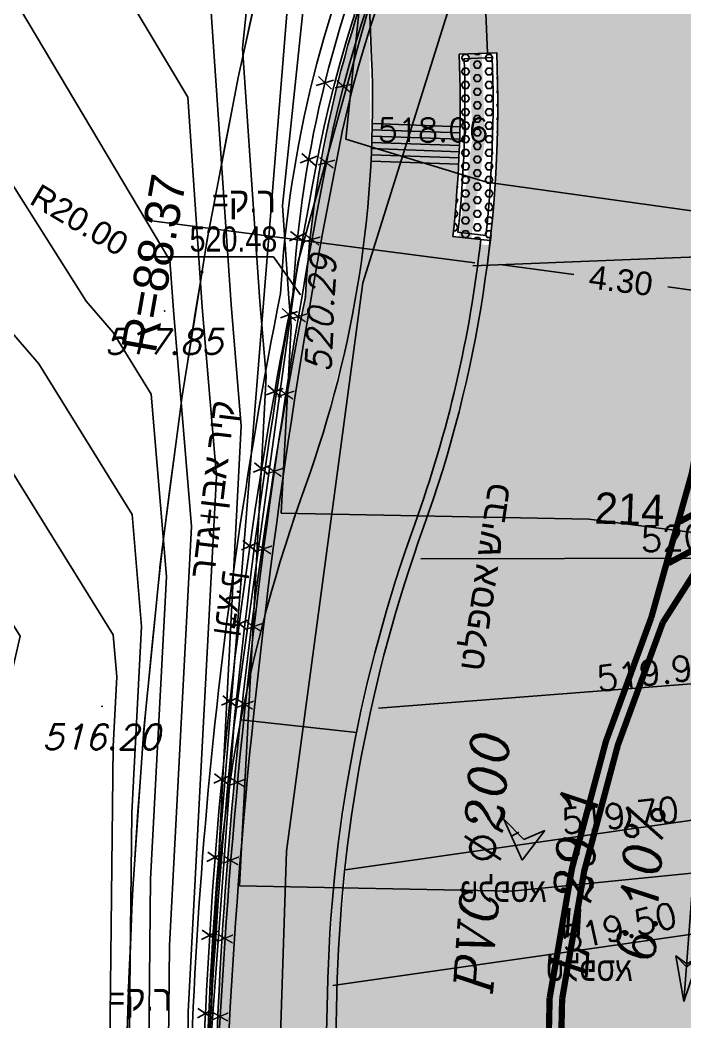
# Model space of a CAD drawing. Header units: metres. Extents: x 222509 to 223547, y 765290 to 766147.
# Drawn here: x 223024.35 to 223034.97, y 765909.11 to 765925.11 of the extents above; entities that cross this region are included whole.
import ezdxf
from ezdxf.enums import TextEntityAlignment as Align

# ---------------------------------------------------------------- set-up
doc = ezdxf.new("R2010")
doc.units = ezdxf.units.M
doc.linetypes.add('DASHED', pattern=[19.049999999999997, 12.7, -6.35])
for name, color, linetype in [('biuv metuhnan 200', 240, 'Continuous'), ('Biuv-Metuhnan', 240, 'Continuous'), ('GADER', 6, 'Continuous'), ('K', 8, 'Continuous'), ('KER', 8, 'Continuous'), ('maim metuhnan 6', 150, 'Continuous'), ('NOTE', 50, 'Continuous'), ('pcell', 160, 'Continuous'), ('PNT', 8, 'Continuous'), ('PNT2510', 8, 'Continuous'), ('PNTELEV', 5, 'Continuous'), ('PNTELEV2510', 7, 'Continuous'), ('polgon', 7, 'Continuous'), ('R-K', 8, 'Continuous'), ('R-K GOVA', 8, 'Continuous'), ('SA', 8, 'DASHED'), ('Sewage-man-names', 240, 'Continuous'), ('T', 8, 'Continuous'), ('Tcontours0', 250, 'Continuous'), ('Tcontours1', 250, 'Continuous'), ('Tcontours2', 250, 'DASHED'), ('tich', 8, 'Continuous'), ('timrur', 8, 'Continuous')]:
    doc.layers.add(name, color=color, linetype=linetype)
for name, color, linetype, lineweight in [('C1602_0', 3, 'Continuous', 13), ('C1602_1', 6, 'Continuous', 13), ('C1609_0', 8, 'Continuous', 13), ('M2401', 8, 'DASHED', 25), ('M2601', 8, 'Continuous', 25), ('M2605', 8, 'Continuous', 25)]:
    doc.layers.add(name, color=color, linetype=linetype, lineweight=lineweight)
doc.styles.add('GLONASS', font='techno_n.shx', dxfattribs={"width": 0.86})
doc.styles.add('hagar100', font='txt.shx', dxfattribs={"height": 20})
doc.styles.add('ITALIC', font='italic')
doc.styles.add('NARKISM', font='narkism')
doc.styles.add('PTXT', font='txt.shx')
doc.styles.get("Standard").update_dxf_attribs({"font": 'arial.ttf'})
doc.styles.add('TAZAR_HEBTXT', font='HEBTXT.SHX')
doc.styles.add('TECHN_MT', font='techn_mt.shx')
doc.dimstyles.get("Standard").update_dxf_attribs({"dimtxt": 0.18, "dimasz": 0.18, "dimexe": 0.18, "dimexo": 0.0625, "dimgap": 0.09, "dimtad": 0, "dimtih": 1, "dimtoh": 1, "dimdec": 4, "dimzin": 0, "dimdsep": 46, "dimtxsty": 'Standard', "dimcen": 0.09, "dimadec": 0, "dimazin": 0, "dimtfac": 1, "dimtdec": 4, "dimtofl": 0, "dimtmove": 0, "dimatfit": 3, "dimfxl": 1, "dimtolj": 1, "dimtzin": 0, "dimarcsym": 0})
pattern_1 = [(278.6922447326507, (0, 0), (2.510826453201783, 0.3838626341572695), [])]

# ---------------------------------------------------------------- blocks, each defined once
blk = doc.blocks.new('G$C92A87C9E')
at = {"layer": 'Biuv-Metuhnan'}
h = blk.add_hatch(dxfattribs=at)
h.set_pattern_fill('ANSI31', color=0, scale=0.8, angle=233.6922447326507)
h.set_pattern_definition(pattern_1)
h.paths.add_polyline_path([(0.6517575567122549, -1.317351752542891), (0, 0), (1.451910492469324, -0.2283844881458208), (0.6959910136356484, -0.5114012799458578)])
h = blk.add_hatch(dxfattribs=at)
h.set_pattern_fill('ANSI31', color=256, scale=0.8, angle=233.6922447326507)
h.set_pattern_definition(pattern_1)
h.paths.add_polyline_path([(0.6517575567122549, -1.317351752542891), (0, 0), (1.451910492469324, -0.2283844881458208), (0.6959910136356484, -0.5114012799458578)])
h = blk.add_hatch(color=256, dxfattribs=at)
h.dxf.hatch_style = 1
h.paths.add_polyline_path([(0.525681268380661, -1.373956401190015), (0.04184979847171748, -0.01376540366413131), (1.477848620141269, -0.1624927561628539), (0.596751558304298, -0.4715333069916492)])
for p, q in [((0.04184979847171748, -0.01376540366413131), (1.477848620141269, -0.1624927561628539)), ((0.04184979830065626, -0.01376540367063568), (0.525681268380661, -1.373956401190015)), ((1.477848620141269, -0.1624927561628539), (0.596751558304298, -0.4715333069916492)), ((0.525681268380661, -1.373956401190015), (0.596751558304298, -0.4715333069916492))]:
    blk.add_line(p, q, dxfattribs=at)
blk = doc.blocks.new('G$C7550C811')
at = {"layer": 'Biuv-Metuhnan'}
for points in [[(1.854047002329025, 0), (1.138880756392609, 0.1821502223610878), (1.297372383938637, -1.164153218269348e-10)], [(1.138880756392609, 0.1821502223610878), (1.253391314472537, 0)], [(-0.8458655299036764, 0), (1.854047002329025, 0)], [(1.854047002329025, 0), (1.138880756392609, -0.1821502223610878), (1.297372383938637, -1.164153218269348e-10)], [(1.138880756392609, -0.1821502223610878), (1.253391314472537, 0)]]:
    blk.add_lwpolyline(points, dxfattribs=at)
blk = doc.blocks.new('G$CDE37A9AE')
at = {"layer": 'biuv metuhnan 200'}
blk.add_lwpolyline([(223106.0295785689, 765787.0495499519, 0.2, 0.2, 0), (223107.4251022612, 765790.1580967925, 0.2, 0.2, 0), (223084.4829133724, 765800.889097405, 0.2, 0.2, 0), (223048.2167086039, 765817.7640016031, 0.2, 0.2, 0), (223037.5182210711, 765826.0317765906, 0.2, 0.2, 0), (223033.9136226728, 765839.7645265192, 0.2, 0.2, 0), (223032.4532433024, 765868.688186583, 0.2, 0.2, 0), (223030.849430819, 765897.179793322, 0.2, 0.2, 0), (223030.849430819, 765897.179793322, 0.2, 0.2, 0), (223030.849430819, 765897.179793322, 0.2, 0.2, 0), (223033.9047315725, 765926.1623650425, 0.2, 0.2, 0), (223059.7080101478, 765933.1444590972, 0.2, 0.2, 0), (223080.8538731537, 765914.7344196163, 0.2, 0.2, 0), (223096.7589201432, 765902.3545854384, 0.2, 0.2, 0), (223125.417914735, 765880.0539304632, 0.2, 0.2, 0), (223138.543497558, 765869.980986093, 0.2, 0.2, 0), (223150.8933638821, 765861.0061803702, 0.2, 0.2, 0), (223163.2197966049, 765851.0876703998, 0.2, 0.2, 0), (223181.823353111, 765834.3019715303, 0.2, 0.2, 0), (223199.9036637303, 765817.599521956, 0.2, 0.2, 0), (223229.1695167278, 765790.3321449606, 0.2, 0.2, 0), (223256.284, 765764.8857999999, 0.2, 0.2, 0)], format="xyseb", dxfattribs=at)
at = {"layer": 'Biuv-Metuhnan', "xscale": 0.4999999999999998, "yscale": 0.4, "rotation": 118.7242110864189}
blk.add_blockref('G$C92A87C9E', (223032.3770811958, 765911.6710791823), dxfattribs=at)
at = {"layer": 'NOTE', "rotation": 265.7393403460346}
blk.add_blockref('G$C7550C811', (223035.0951050916, 765911.2866493411), dxfattribs=at)
at = {"layer": 'Sewage-man-names', "style": 'ITALIC'}
for s, p in [('PVC %%C200', (223031.8855459247, 765909.5626862573)), ('L=29.1', (223033.3939340755, 765909.824377927)), ('6.10%%%', (223034.4799374407, 765910.0600850771))]:
    blk.add_text(s, height=0.6000000000000001, rotation=86.11738742703417, dxfattribs=at).set_placement(p)
blk = doc.blocks.new('G$C48AC2FB6')
at = {"layer": 'maim metuhnan 6', "const_width": 0.2}
blk.add_lwpolyline([(223039.5782295757, 765915.1862646366), (223038.5206416453, 765915.6137200822), (223030.6332514096, 765917.2988759734), (223031.3073395601, 765920.5455046169), (223031.6787758879, 765923.2005865161), (223031.4311516692, 765930.0790370303), (223031.0459584404, 765934.8664385896), (223031.1351633456, 765937.5042168867), (223031.3447411346, 765938.5682271997), (223031.9251103968, 765940.7714808807), (223031.542797519, 765943.1737152371), (223035.1398732927, 765951.9814774442)], dxfattribs=at)
blk = doc.blocks.new('SRVPNO9')
at = {"layer": 'PNTELEV2510', "style": 'PTXT', "oblique": 15}
blk.add_attdef('ELEV2', text='', height=1, dxfattribs=at).set_placement((-0.03460294066353953, -1.723318085945904), align=Align.CENTER)
blk = doc.blocks.new('C1609')
at = {"color": 2}
for start, end in [(90.00000572957788, 270.0000057295779), (270.0000057295779, 90.00000572957788)]:
    blk.add_arc((0, 0), 0.04000000000002, start, end, dxfattribs=at)
at = {"color": 2, "style": 'TAZAR_HEBTXT'}
for tag, p, p2 in [('CROSS', (-172.6666666666667, 1.259999766666658), (172.6666666666667, 1.260000233333342)), ('CALC_LENGTH', (-17.26666666666667, 1.259999976666666), (17.26666666666667, 1.260000023333334)), ('LEGAL_LENGTH', (-17.26666666666667, 1.259999976666666), (17.26666666666667, 1.260000023333334)), ('RADIUS', (-17.26666666666667, 1.259999976666666), (17.26666666666667, 1.260000023333334))]:
    blk.add_attdef(tag, text='', height=1.4, dxfattribs=at).set_placement(p, p2, align=Align.FIT)
at = {"color": 2, "style": 'TAZAR_HEBTXT', "flags": 1}
for tag, p, p2 in [('LINE_NAME', (-12.33333333333334, -4.500000016666667), (12.33333333333334, -4.499999983333333)), ('TOPO', (-12.33333333333334, -6.000000016666667), (12.33333333333334, -5.999999983333333)), ('COMMENT', (-12.33333333333334, -7.500000016666667), (12.33333333333334, -7.499999983333333))]:
    blk.add_attdef(tag, text='', height=1, dxfattribs=at).set_placement(p, p2, align=Align.FIT)
blk = doc.blocks.new('G$CAC2BD834')
at = {"layer": 'C1602_0'}
blk.add_lwpolyline([(223032.8709717493, 765846.2046925139, -0.02892268788360174), (223028.452093, 765858.518778), (223026.554593, 765872.6336779998), (223026.27239, 765899.7457469999, -0.121783139739059), (223033.343475, 765941.571016), (223034.138867, 765941.707818), (223045.284242, 765944.156456), (223047.879614, 765944.397861), (223096.418422, 765948.9126339998), (223119.7047795974, 765947.4116721608)], format="xyb", dxfattribs=at)
at = {"layer": 'C1602_1'}
blk.add_lwpolyline([(223032.8709717493, 765846.2046925139, -0.0289226878835967), (223028.452093, 765858.518778), (223026.554593, 765872.6336779998), (223026.27239, 765899.7457469999, -0.121783139739059), (223033.343475, 765941.571016), (223034.138867, 765941.707818), (223045.284242, 765944.156456), (223047.879614, 765944.397861), (223065.396245, 765931.743413), (223065.901744, 765931.378228), (223058.025306, 765921.246896, 0.537929547530586), (223044.963602, 765915.5876459999), (223043.045477, 765897.759437), (223041.14859, 765880.128699), (223043.997291, 765864.246076), (223046.8521071538, 765848.298485581)], format="xyb", dxfattribs=at)
at = {"layer": 'GADER'}
blk.add_lwpolyline([(223029.1704923869, 765873.0559745833), (223028.2804382236, 765885.7167450413), (223027.8203275845, 765893.0735140633), (223027.2601368282, 765903.7421469501, -0.05574749572678838), (223028.7110997829, 765920.7152561854, -0.1906142288763204), (223034.3820510629, 765932.9848105339, -0.1906142288763204)], format="xyb", dxfattribs=at)
at = {"layer": 'KER'}
for points in [[(223028.9709847738, 765873.0419491666), (223028.0808764472, 765885.7034900828), (223027.6206551691, 765893.0620281267), (223027.0602738367, 765903.7342904645, -0.05571029288272297), (223028.5122135621, 765920.7405694099, -0.1904176280059902), (223034.2441021257, 765933.1296210679, -0.1904176280059902)], [(223029.37, 765873.07), (223028.48, 765885.73), (223028.02, 765893.085), (223027.46, 765903.75, -0.05578509722758589), (223028.91, 765920.69, -0.1908143487881953), (223034.52, 765932.84)]]:
    blk.add_lwpolyline(points, format="xyb", dxfattribs=at)
at = {"layer": 'PNT2510'}
for p in [(223028.91, 765920.69, 520.2900000000001), (223026.66, 765920.46, 517.85), (223025.66, 765914.15, 516.2)]:
    blk.add_point(p, dxfattribs=at)
at = {"layer": 'R-K GOVA'}
blk.add_lwpolyline([(223028.8346336692, 765920.7221064003), (223028.3999167618, 765921.3266369927), (223026.298436794, 765921.3266369927)], dxfattribs=at)
at = {"layer": 'Tcontours0', "elevation": 520}
blk.add_lwpolyline([(223029.758324594, 765934.418178716), (223031.050580661, 765932.5544864141), (223030.550529076, 765931.410790479), (223029.915536204, 765929.97909118), (223029.069304147, 765927.171205837), (223028.543759902, 765922.1451628291), (223028.645675454, 765920.659433585), (223028.682165821, 765920.222133221), (223028.525725079, 765917.235270871), (223033.438910322, 765917.139689147), (223037.128767365, 765916.663744127)], dxfattribs=at)
at = {"layer": 'Tcontours1'}
for points, elevation in [([(223025.191350947, 765934.737976713), (223025.827430727, 765929.692961515), (223026.231415926, 765929.1180400971), (223026.728011523, 765927.488967611), (223027.10963836, 765926.830654698), (223027.318195129, 765926.480697075), (223027.723796825, 765920.5678183179), (223027.886125578, 765918.6224714001), (223027.340745215, 765908.2097358691), (223027.335916308, 765907.7712673941), (223027.460382337, 765905.349357027), (223030.796143131, 765906.0504863741), (223036.429781743, 765906.608132194)], 519), ([(223022.020345341, 765934.722903602), (223022.281547061, 765932.651203341), (223022.883850668, 765929.464541879), (223022.931554906, 765927.698336457), (223023.471601464, 765926.7667467791), (223026.747477892, 765921.269836111), (223026.801918196, 765920.4762030509), (223027.090085336, 765917.02280958), (223026.739552481, 765910.33022187), (223026.711169894, 765907.7530610759), (223026.849602733, 765905.059378858), (223026.377211394, 765902.534518735), (223027.148101179, 765902.2554603759), (223027.638840126, 765897.606234176), (223027.899039216, 765895.1900470591), (223027.991423346, 765895.2040470609), (223030.45184668, 765895.631250194), (223030.995360509, 765895.60040622), (223036.413062209, 765897.1478303609)], 518), ([(223015.553358181, 765935.4075438541), (223019.684188679, 765931.107033962), (223019.833253157, 765930.318365225), (223019.870521387, 765928.938543353), (223019.474648383, 765926.770980512), (223019.875993367, 765926.168160227), (223020.309788704, 765926.035629335), (223023.594761754, 765920.8454097171), (223024.650864076, 765919.6166580891), (223026.144507926, 765917.215200371), (223026.294045094, 765915.42314776), (223026.138359746, 765912.4507078709), (223026.08642348, 765907.7348547591), (223026.146245351, 765906.570816568), (223025.127730692, 765901.127010053), (223026.789832602, 765900.525337232), (223027.110881225, 765897.483745198), (223027.32444418, 765895.5006173521), (223027.225977359, 765894.035757835), (223027.581721434, 765893.2901335509), (223028.420160614, 765886.6156824791), (223030.248234774, 765886.96426809), (223036.313624924, 765888.1096387041)], 517), ([(223013.205531599, 765927.8660926659), (223013.630053797, 765927.413934688), (223013.57922846, 765927.1356456621), (223016.504810001, 765922.7414213209), (223019.666936543, 765921.775344894), (223019.968318571, 765921.2991647591), (223022.274289461, 765918.616218775), (223024.356505251, 765915.2684641009), (223023.856979252, 765913.1376359471), (223023.639599574, 765909.42922484), (223025.112493576, 765906.3163463109), (223023.878249989, 765899.7195013709), (223026.431564025, 765898.7952140879), (223026.582922325, 765897.36125622), (223026.683606531, 765896.426311052), (223026.479717217, 765893.393114717), (223027.216335037, 765891.84919544), (223027.84339482, 765886.857444173), (223027.903006792, 765884.926466173), (223029.063810423, 765877.431920359), (223029.492479538, 765877.1936238729), (223030.027621737, 765877.2795305559), (223036.274370288, 765878.20854855)], 516)]:
    blk.add_lwpolyline(points, dxfattribs=dict(at, elevation=elevation))
at = {"layer": 'Tcontours2'}
for points, elevation in [([(223032.72257131, 765933.92071507), (223031.826085646, 765931.870312587), (223030.339863578, 765928.5193724671), (223029.987915515, 765927.3515724529), (223029.554523507, 765923.206827475), (223031.804732394, 765922.517477342), (223037.822555268, 765921.6824438691)], 520.5), ([(223026.77685375, 765934.7455132679), (223026.934662254, 765933.4938679191), (223028.916829022, 765930.672996928), (223029.089599192, 765930.106227645), (223028.15069278, 765926.990839222), (223027.907090805, 765924.6611514409), (223028.184736139, 765920.613625952), (223028.2841457, 765919.4223023109), (223027.857959102, 765911.2852870721), (223032.210024311, 765911.200621448), (223036.662412795, 765911.641341203)], 519.5), ([(223023.605848144, 765934.7304401579), (223024.152199715, 765930.397096967), (223024.409149424, 765929.037630206), (223024.429500606, 765928.284146476), (223025.290619912, 765926.798700739), (223027.032836511, 765923.8752665941), (223027.26285751, 765920.522010684), (223027.488105457, 765917.82264049), (223027.040148848, 765909.26997887), (223027.023543101, 765907.762164235), (223027.201281424, 765904.303660004), (223027.001951746, 765903.2382730759), (223027.327235468, 765903.120521948), (223027.671389433, 765899.86003153), (223028.037827453, 765899.8379721859), (223031.441588288, 765900.4910646171), (223032.582365145, 765900.659985996), (223036.307438568, 765901.723955343)], 518.5), ([(223014.767766979, 765940.7831028979), (223017.7079126, 765937.2789009471), (223020.179478201, 765934.769579073), (223020.499524528, 765934.436386415), (223021.358551913, 765929.8914535521), (223021.433609207, 765927.112526438), (223021.652583016, 765926.734792819), (223023.517435448, 765923.605576119), (223025.407983345, 765920.6185321959), (223025.839151384, 765920.116877746), (223026.448951661, 765919.136450195), (223026.692065215, 765916.22297867), (223026.438956114, 765911.390464871), (223026.398796687, 765907.743957918), (223026.497924042, 765905.8150977129), (223025.752471043, 765901.830764394), (223026.968966891, 765901.3903988041), (223027.374860676, 765897.544989687), (223027.644863005, 765895.037770502), (223027.59910743, 765894.357079394), (223027.764414632, 765894.010602606), (223028.154020658, 765890.9091178271), (223034.51215483, 765892.1215161709), (223035.258498201, 765892.251103718)], 517.5), ([(223013.662334572, 765932.552614329), (223016.916544202, 765929.086560373), (223016.526938421, 765926.953313087), (223018.190401684, 765924.454790774), (223019.988362624, 765923.905487115), (223021.781540162, 765921.072287238), (223023.462576768, 765919.116438432), (223025.840064192, 765915.2939505479), (223025.896024972, 765914.6233168491), (223025.837763379, 765913.510950872), (223025.774050273, 765907.7257516), (223025.79456666, 765907.326535422), (223024.502990341, 765900.423255712), (223026.610698314, 765899.66027566), (223026.846901775, 765897.4225007091), (223027.004025356, 765895.963464202), (223026.852847288, 765893.7144362759), (223027.399028236, 765892.569664495), (223028.19547087, 765886.2295297291), (223028.221853306, 765885.374937941), (223028.735589479, 765882.058081247), (223028.925305316, 765881.952618513), (223033.229910016, 765882.643639165), (223035.284182397, 765882.949151063)], 516.5)]:
    blk.add_lwpolyline(points, dxfattribs=dict(at, elevation=elevation))
at = {"layer": 'C1609_0'}
ref = blk.add_blockref('C1609', (223027.261067, 765921.0889609999), dxfattribs=dict(at, xscale=0.4, yscale=0.4, zscale=0.4, rotation=80.39999999999998))
ref.add_attrib('RADIUS', 'R=88.37', dxfattribs={"layer": '0', "height": 0.5600000000000003, "rotation": 80.00000572957792, "style": 'TAZAR_HEBTXT'}).set_placement((223026.7647238925, 765921.1764796814), align=Align.CENTER)
at = {"layer": 'PNT2510'}
ref = blk.add_blockref('SRVPNO9', (223028.91, 765920.69, 520.2900000000001), dxfattribs=dict(at, xscale=0.4, yscale=0.4, zscale=0.4))
ref.add_attrib('ELEV2', '520.29', dxfattribs={"layer": 'PNTELEV2510', "height": 0.4000000000000001, "rotation": 87.35476656995472, "style": 'PTXT', "oblique": 15}).set_placement((223029.3527426382, 765920.41556485, 520.2900000000001), align=Align.CENTER)
ref = blk.add_blockref('SRVPNO9', (223026.66, 765920.46, 517.85), dxfattribs=dict(at, xscale=0.4, yscale=0.4, zscale=0.4))
ref.add_attrib('ELEV2', '517.85', dxfattribs={"layer": 'PNTELEV2510', "height": 0.4000000000000001, "style": 'PTXT', "oblique": 15}).set_placement((223026.6461588237, 765919.7706727656, 517.85), align=Align.CENTER)
ref = blk.add_blockref('SRVPNO9', (223025.66, 765914.15, 516.2), dxfattribs=dict(at, xscale=0.4, yscale=0.4, zscale=0.4))
ref.add_attrib('ELEV2', '516.20', dxfattribs={"layer": 'PNTELEV2510', "height": 0.4000000000000001, "style": 'PTXT', "oblique": 15}).set_placement((223025.6461588237, 765913.4606727656, 516.2), align=Align.CENTER)
at = {"layer": 'GADER', "style": 'PTXT'}
for rotation, p in [(75.99992343677158, (223029.2224470311, 765924.1051340986)), (80.12755228109637, (223028.9629738872, 765922.8826117528)), (83.79655577317614, (223028.7873273964, 765921.6452610493)), (79.01576076120467, (223028.6498561164, 765920.4044579858)), (79.8953885697333, (223028.4207254366, 765919.1756520275)), (80.8849697662831, (223028.2116201708, 765917.9432803727)), (81.76459763907731, (223028.0226926934, 765916.7076544745)), (82.75417895046947, (223027.8538962811, 765915.4691179675)), (83.6338067055802, (223027.7053730669, 765914.2279871097)), (84.6233879948913, (223027.577065145, 765912.984603828)), (85.50301577566141, (223027.4691042556, 765911.7392888486)), (86.49259703943498, (223027.3814213722, 765910.4923820278)), (87.37222484872987, (223027.3141377019, 765909.244208218))]:
    blk.add_text('X', height=0.25, rotation=rotation, dxfattribs=at).set_placement(p, align=Align.MIDDLE_CENTER)
at = {"layer": 'KER', "style": 'TECHN_MT', "width": 1.00001}
blk.add_text('רדג+ןבא ריק', height=0.3999999999999999, rotation=83.09524752074, dxfattribs=at).set_placement((223027.792649275, 765919.0087215451), align=Align.RIGHT)
at = {"layer": 'R-K', "style": 'TECHN_MT', "width": 1.00001}
for p in [(223028.4416256946, 765922.0354488869, -332.58), (223026.7863083477, 765909.2909129764, -332.58)]:
    blk.add_text('=ק.ר', height=0.4, dxfattribs=at).set_placement(p, align=Align.RIGHT)
at = {"layer": 'R-K GOVA', "style": 'TECHN_MT', "width": 1.00001}
blk.add_text('520.48', height=0.4, dxfattribs=at).set_placement((223028.4618301129, 765921.4121864042, -332.58), align=Align.RIGHT)
at = {"layer": 'SA', "style": 'TECHN_MT', "width": 1.00001}
blk.add_text('טלפסא שיבכ', height=0.4, rotation=81.58446828475684, dxfattribs=at).set_placement((223032.1832511578, 765917.6864811735), align=Align.RIGHT)
blk = doc.blocks.new('*D67')
at = {"color": 0, "lineweight": -2}
blk.add_line((223031.6166575542, 765921.2293617927), (223026.3703273258, 765921.9140009161), dxfattribs=at)
at = {"color": 0}
blk.add_solid([(223031.6123441716, 765921.1963087165), (223031.6209709367, 765921.2624148688), (223031.814976011, 765921.2034814976)], dxfattribs=at)
at = {"layer": 'DEFPOINTS', "color": 0}
for p in [(223011.9831303261, 765923.7915110067), (223031.814976011, 765921.2034814976)]:
    blk.add_point(p, dxfattribs=at)
at = {"color": 0, "insert": (223025.3015773258, 765921.9140009161), "char_height": 0.375, "attachment_point": 5, "rotation": 329.18697092794724}
blk.add_mtext('\\A1;R20.00', dxfattribs=at)
blk = doc.blocks.new('*D73')
at = {"color": 0, "lineweight": -2}
for p, q in [((223031.8256693366, 765921.281917476), (223031.879040091, 765921.6789600234)), ((223032.0173071792, 765921.2063267488), (223033.2003964412, 765921.0472950106)), ((223036.0873397792, 765920.7090605667), (223036.1407105336, 765921.1061031142)), ((223035.8825431621, 765920.6867588544), (223034.6994539001, 765920.8457905926))]:
    blk.add_line(p, q, dxfattribs=at)
at = {"color": 0}
for points in [[(223032.0217479305, 765921.2393629538), (223032.012866428, 765921.1732905438), (223031.8190899493, 765921.2329712562)], [(223035.8781024108, 765920.6537226494), (223035.8869839133, 765920.7197950594), (223036.080760392, 765920.660114347)]]:
    blk.add_solid(points, dxfattribs=at)
at = {"layer": 'DEFPOINTS', "color": 0}
for p in [(223031.8048533152, 765921.1270602652), (223036.080760392, 765920.660114347), (223036.0665237578, 765920.5542033559)]:
    blk.add_point(p, dxfattribs=at)
at = {"color": 0, "insert": (223033.9499251706, 765920.9465428016), "char_height": 0.375, "attachment_point": 5, "rotation": 352.7609177473265}
blk.add_mtext('\\A1;4.30', dxfattribs=at)
blk = doc.blocks.new('SRVPNO1')
at = {"layer": 'PNTELEV', "color": 8, "style": 'PTXT'}
blk.add_attdef('ELEV2', (1.5, -0.5), '', height=1, dxfattribs=at)
blk = doc.blocks.new('G$C9B10AD15')
at = {"layer": 'GADER'}
blk.add_lwpolyline([(223029.1362570451, 765873.0022223319), (223028.2560095885, 765888.0188364236), (223027.4090756712, 765901.9461990286, -0.05365725499075957), (223029.3562596791, 765923.3831478524, -0.138722164693362), (223034.5215078619, 765932.924620458, -0.138722164693362)], format="xyb", dxfattribs=at)
at = {"layer": 'K'}
for points in [[(223028.9865140902, 765872.9934446637), (223028.1062762222, 765888.0098951791), (223027.2591514922, 765901.9403955935, -0.05366972398901561), (223029.2095183768, 765923.4142906617, -0.1387437978130238), (223034.4140157238, 765933.0292409161, -0.1387437978130238)], [(223029.286, 765873.011), (223028.4057429549, 765888.0277776681), (223027.559, 765901.952, -0.05364474209225792), (223029.503, 765923.352, -0.1387002697486094), (223034.629, 765932.82)]]:
    blk.add_lwpolyline(points, format="xyb", dxfattribs=at)
at = {"layer": 'PNT', "color": 252}
blk.add_point((223029.503, 765923.352, 518.062), dxfattribs=at)
ref = blk.add_blockref('SRVPNO1', (223029.503, 765923.352, 518.062), dxfattribs=dict(at, xscale=0.375, yscale=0.375, zscale=0.375))
ref.add_attrib('ELEV2', '518.06', (223030.0655, 765923.1645, 518.062), dxfattribs={"layer": 'PNTELEV', "color": 8, "height": 0.375, "style": 'PTXT'})
at = {"layer": 'GADER', "style": 'GLONASS', "text_generation_flag": 2, "width": 0.86}
for rotation, p in [(75.7813771165154, (223029.5186678303, 765924.0517125468)), (78.91023637910236, (223029.2474445027, 765922.8318215532)), (79.7479707848227, (223029.0163443111, 765921.6033791538)), (80.37627159617493, (223028.8004921052, 765920.3721661624)), (81.21400602032696, (223028.5998352446, 765919.1383852963)), (81.84230681779628, (223028.4147559781, 765917.9021716698)), (82.47060762176018, (223028.2448413313, 765916.6637827738)), (83.30834203438793, (223028.0904737721, 765915.4233599893)), (83.93664283443921, (223027.9514968105, 765914.1811188657)), (84.77437725999495, (223027.8278453443, 765912.9372584572)), (85.4026780615312, (223027.7198924685, 765911.6919373573)), (86.03097887310194, (223027.6272100282, 765910.4453869129)), (86.86871328193584, (223027.550170986, 765909.197771983))]:
    blk.add_text('X', height=0.25, rotation=rotation, dxfattribs=at).set_placement(p, align=Align.MIDDLE_CENTER)
at = {"layer": 'T', "style": 'GLONASS', "text_generation_flag": 2, "width": 0.86}
blk.add_text('אספלט', height=0.375, dxfattribs=at).set_placement((223034.1392211122, 765909.7670648125))
blk = doc.blocks.new('G$C915B2375')
at = {"layer": 'pcell'}
blk.add_lwpolyline([(223028.1333931361, 765925.5374779134), (223027.8454931361, 765924.2407779135), (223027.8396931361, 765924.2145779134), (223027.5959931361, 765922.9361779134), (223027.3418449696, 765921.6028963984), (223027.1370931361, 765920.3199779134), (223026.9277931361, 765919.0083779134), (223026.9235931361, 765918.9817779134), (223026.7572931361, 765917.6910779134), (223026.5874931361, 765916.3737779134), (223026.5840931361, 765916.3470779135), (223026.4566931361, 765915.0519779135), (223026.3266931361, 765913.7301779134), (223026.3240931361, 765913.7033779135), (223026.2357931361, 765912.4050779134), (223026.1455931361, 765911.0798779135), (223026.1437931361, 765911.0530779135), (223026.0945931361, 765909.7526779134), (223026.0443931361, 765908.4253779134)], dxfattribs=at)
blk = doc.blocks.new('G$CFB36F9AD')
at = {"layer": 'M2601'}
blk.add_lwpolyline([(223029.1362570451, 765873.0022223319), (223028.2560095885, 765888.0188364236), (223027.4090756712, 765901.9461990286, -0.05365725499075957), (223029.3562596791, 765923.3831478524, -0.138722164693362), (223034.5215078619, 765932.924620458, -0.138722164693362)], format="xyb", dxfattribs=at)
at = {"layer": 'M2605'}
for points in [[(223028.9865140902, 765872.9934446637), (223028.1062762222, 765888.0098951791), (223027.2591514922, 765901.9403955935, -0.05366972398901561), (223029.2095183768, 765923.4142906617, -0.1387437978130238), (223034.4140157238, 765933.0292409161, -0.1387437978130238)], [(223029.286, 765873.011), (223028.4057429549, 765888.0277776681), (223027.559, 765901.952, -0.05364474209225792), (223029.503, 765923.352, -0.1387002697486094), (223034.629, 765932.82)]]:
    blk.add_lwpolyline(points, format="xyb", dxfattribs=at)
at = {"layer": 'PNT'}
blk.add_point((223029.503, 765923.352, 518.062), dxfattribs=at)
ref = blk.add_blockref('SRVPNO1', (223029.503, 765923.352, 518.062), dxfattribs=dict(at, xscale=0.375, yscale=0.375, zscale=0.375))
ref.add_attrib('ELEV2', '518.06', (223030.0655, 765923.1645, 518.062), dxfattribs={"layer": 'PNTELEV', "color": 8, "height": 0.375, "style": 'PTXT'})
at = {"layer": 'M2401', "ltscale": 2.5, "style": 'GLONASS', "text_generation_flag": 2, "width": 0.86}
blk.add_text('אספלט', height=0.375, dxfattribs=at).set_placement((223032.7643963587, 765911.0277586858))
at = {"layer": 'M2601', "style": 'GLONASS', "text_generation_flag": 2}
for height, rotation, width, p in [(0.25, 75.7813771165154, 0.86, (223029.5186678303, 765924.0517125468)), (0.2499999999999999, 78.91023637910236, 0.8600000000000001, (223029.2474445027, 765922.8318215532)), (0.2499999999999999, 79.7479707848227, 0.8600000000000002, (223029.0163443111, 765921.6033791538)), (0.2499999999999999, 80.37627159617493, 0.8600000000000001, (223028.8004921052, 765920.3721661624)), (0.25, 81.21400602032696, 0.86, (223028.5998352446, 765919.1383852963)), (0.2499999999999999, 81.84230681779628, 0.8600000000000001, (223028.4147559781, 765917.9021716698)), (0.25, 82.47060762176018, 0.86, (223028.2448413313, 765916.6637827738)), (0.25, 83.30834203438793, 0.86, (223028.0904737721, 765915.4233599893)), (0.2499999999999999, 83.93664283443921, 0.8600000000000002, (223027.9514968105, 765914.1811188657)), (0.2499999999999999, 84.77437725999495, 0.8600000000000002, (223027.8278453443, 765912.9372584572)), (0.25, 85.4026780615312, 0.86, (223027.7198924685, 765911.6919373573)), (0.25, 86.03097887310194, 0.86, (223027.6272100282, 765910.4453869129)), (0.25, 86.86871328193584, 0.86, (223027.550170986, 765909.197771983))]:
    blk.add_text('X', height=height, rotation=rotation, dxfattribs=dict(at, width=width)).set_placement(p, align=Align.MIDDLE_CENTER)
at = {"layer": 'M2605', "style": 'GLONASS', "text_generation_flag": 2, "width": 0.8599999999999999}
blk.add_text('ק.אבן', height=0.3750000000000001, rotation=81.62634667573552, dxfattribs=at).set_placement((223027.917170581, 765916.2888910999))
blk = doc.blocks.new('G$CEBE070F1')
at = {"layer": 'M2401'}
blk.add_polyline3d([(223037.69, 765938.66, 519.72), (223037.92, 765935.45, 519.68), (223037.59, 765934.64, 519.68), (223036.76, 765933.92, 519.68), (223034.98, 765932.24, 519.5), (223032.15, 765928.32, 519.11), (223029.83, 765920.91, 518.42), (223028.61, 765911.84, 517.63), (223028.25, 765901.15, 516.71), (223029.28, 765886.77, 514.97), (223030.3, 765872.72, 513.51), (223030.08, 765872.45, 513.5), (223029.72, 765872.21, 513.46), (223029.13, 765872.38, 513.22), (223029.12, 765872.39, 513.17), (223028.28, 765874.6, 512.81)], dxfattribs=at)
at = {"layer": 'M2605'}
blk.add_polyline3d([(223034.7, 765933.26, 519.45), (223032.01, 765929.86, 519.22), (223030.39, 765927, 518.99), (223028.79, 765921.23, 518.44), (223027.77, 765913.81, 517.79), (223027.35, 765908.15, 517.3), (223027.36, 765901.45, 516.74), (223028.35, 765887.63, 515.06), (223029.27, 765873.26, 513.62)], dxfattribs=at)
blk = doc.blocks.new('G$C122A9018')
at = {"layer": 'R-K GOVA'}
h = blk.add_hatch(color=254, dxfattribs=at)
h.dxf.hatch_style = 1
h.paths.add_polyline_path([(223083.9612962357, 765914.8515772001), (223080.0077354897, 765909.6835432922), (223069.4388952571, 765917.6862718242), (223068.2682473768, 765918.3169984508), (223067.3333964035, 765918.8154418457), (223066.5773573576, 765919.1736194523), (223065.4411851272, 765919.6565509709), (223062.2283485655, 765921.0038565379), (223059.6670270908, 765922.0758555182), (223058.4973273692, 765922.4734255454), (223057.2373716984, 765922.7582118211), (223056.2079410364, 765922.8877743637), (223055.4175117201, 765922.9265168303), (223054.6841580028, 765922.9158316891), (223053.474971064, 765922.799672527), (223052.6089226074, 765922.6392907876), (223051.6472396344, 765922.3821121901), (223050.7065973505, 765922.0446528788), (223049.814736825, 765921.7169112413), (223048.3962833141, 765921.3309082863), (223046.6367203108, 765920.9745123001), (223045.7519277205, 765920.7090762024), (223044.4763054168, 765920.1886124661), (223043.2489233595, 765919.51292054), (223042.4374012605, 765918.9544975702), (223041.6510318361, 765918.3105848657), (223040.8434318954, 765917.5186036329), (223040.1103716615, 765916.6493755315), (223039.3221047353, 765915.4835926667), (223038.7036167546, 765914.2957413492), (223038.0583732201, 765912.4976780685), (223037.369593609, 765909.747398467), (223036.8580729967, 765906.7987116344), (223036.5279887569, 765904.0090216408), (223036.3327821058, 765901.5538356039), (223036.269073672, 765899.1747826136), (223036.3661124644, 765895.0544615583), (223028.2698855112, 765894.295333309), (223028.8218982471, 765895.0049356227), (223029.13708796, 765895.6930388501), (223029.3212148828, 765896.7135648805), (223029.2356793915, 765900.413823803), (223029.4338807717, 765910.178104888), (223029.6222542664, 765912.2201159862), (223029.8068605822, 765913.3622139539), (223030.184681148, 765915.040174133), (223030.705381475, 765916.7472607243), (223031.0888455708, 765917.8778281437), (223031.3091718107, 765918.6432957285), (223031.4555848255, 765919.2282319467), (223031.5813934158, 765919.8030170704), (223031.7576989394, 765920.7971102041), (223031.8565764697, 765921.5451498633), (223031.922951705, 765922.2411809178), (223031.9831231121, 765923.7745237722), (223031.936877004, 765925.3528741329), (223031.8402118117, 765927.7860172195), (223031.7101518775, 765931.0597336603), (223031.6110995069, 765932.6770907282), (223031.4814209261, 765933.868213411), (223031.4374110611, 765935.3017624951), (223031.4995002968, 765936.3620087076), (223031.5451895923, 765937.6262060576), (223031.931332649, 765939.0024595095), (223032.2143980235, 765939.6216368015), (223032.626979395, 765940.6680988963), (223033.1117706182, 765941.6586787115), (223033.6318212739, 765942.5438192594), (223034.1892090544, 765943.4261438606), (223034.6068484606, 765944.2233609373), (223035.1203862022, 765945.2904177628), (223035.6417028689, 765946.4972283004), (223036.1123375929, 765947.7296703175), (223036.6670648789, 765949.438272661), (223036.9044949512, 765950.2958740302), (223037.2458875726, 765951.7457123878), (223037.519477187, 765953.2296506293), (223037.783744106, 765955.0944735163), (223037.9139765114, 765956.9098437164), (223052.4937527507, 765954.7338513365), (223051.4769116274, 765954.5908712238), (223050.7872338238, 765954.3552200467), (223049.9983450135, 765953.9257891185), (223049.4511635208, 765953.400492416), (223049.1463421719, 765952.9424828168), (223048.9964951533, 765952.6210703509), (223048.8620051974, 765952.1887233122), (223048.7883477779, 765951.6426919213), (223048.8826993096, 765950.646667527), (223049.0066480494, 765949.9615440451), (223049.1457750245, 765949.3678179393), (223049.3216166923, 765948.9855478195), (223049.6705814205, 765948.5507784295), (223050.0408695841, 765948.2726205401), (223050.471926932, 765948.0763277175), (223051.3760917152, 765947.6906503388), (223052.4124280334, 765947.1510662893), (223053.1490057202, 765946.6967296604), (223054.2832149389, 765945.8888656885), (223056.1943840273, 765944.0565801715), (223056.976951242, 765943.2159521077), (223058.086853601, 765941.8711266327), (223059.3524170045, 765940.0852662707), (223060.586611986, 765938.018403999), (223061.6600302421, 765935.8352759398), (223062.3503218592, 765933.9675918013), (223062.5708005577, 765933.322145696), (223063.0618300705, 765932.372829366), (223063.3298025362, 765931.990521215), (223065.3004123623, 765929.915843962), (223066.6681781973, 765928.6052221115), (223068.2111326755, 765927.2395715493), (223069.5260926104, 765926.1422362425), (223070.5012306197, 765925.4032519192), (223073.6805646666, 765922.9938719166)])
h.paths.add_polyline_path([(223036.7622266577, 765923.8799029859), (223036.5504061637, 765923.8245236385), (223036.3824859775, 765923.6838628126), (223036.2775560709, 765923.2710518497), (223036.2589952386, 765922.7087447552), (223036.0786767715, 765920.6459360974), (223035.8294010794, 765919.1176078011), (223035.847179691, 765918.8155466133), (223036.040467775, 765918.6750920747), (223036.2251912082, 765918.6896604218), (223037.1356400035, 765919.8126268429), (223037.7004065835, 765920.4531431415), (223038.3820965792, 765921.1441517597), (223038.8519524514, 765921.5756238063), (223039.2047386699, 765921.9433071429), (223039.2477247061, 765922.172663861), (223039.1719970461, 765922.4131203482), (223038.9007575295, 765922.6321463276), (223038.3485653714, 765922.9396600479), (223037.9562828489, 765923.1786094593), (223037.7259446888, 765923.3273236769), (223037.4252296548, 765923.5313237762), (223037.2685964167, 765923.6421794568), (223037.1404162358, 765923.7353265847), (223036.9243093013, 765923.8588464824)], flags=16)
edge = h.paths.add_edge_path(flags=16)
edge.add_arc((223045.4344537728, 765935.0140207172), 8, 0, 360)
h.paths.add_polyline_path([(223058.5140472993, 765930.0216031485), (223058.4430465298, 765929.839417884), (223058.2561812733, 765929.392339127), (223058.0308206794, 765928.9040664822), (223057.7351300853, 765928.3287112814), (223057.4471641193, 765927.8241118075), (223057.340709837, 765927.6144810175), (223057.2656745634, 765927.5292218153), (223057.222589586, 765927.323868467), (223057.3451768493, 765927.1244653249), (223057.5982142212, 765927.054446242), (223058.2208926913, 765926.9504763879), (223059.0274285056, 765926.7784755095), (223060.8403733704, 765926.2304722068), (223062.1585384317, 765925.7163543338), (223062.541922382, 765925.8307540356), (223062.6996678621, 765926.0742625839), (223062.6541416603, 765926.4592953343), (223061.9134552087, 765927.2232798365), (223059.8365374444, 765929.4925084282), (223059.1458857043, 765930.515272719), (223059.0679132975, 765930.570563865), (223058.9566772429, 765930.6005837736), (223058.8424138967, 765930.5864917765), (223058.7332791126, 765930.5228501336), (223058.6721792998, 765930.4449162631), (223058.6273088461, 765930.3290900866), (223058.592494369, 765930.2321834483)], flags=16)
h.paths.add_polyline_path([(223042.4145080639, 765954.612214161), (223042.2803198276, 765954.3409266687), (223042.2081737532, 765954.2086290141), (223042.0993575656, 765953.906768718), (223041.9011756618, 765953.2655289884), (223041.7173640638, 765952.2560645262), (223041.4843703787, 765951.007715483), (223041.1537234712, 765949.467914854), (223041.1919859152, 765949.2992301973), (223041.3623809727, 765949.085727513), (223041.4601029975, 765949.0312668176), (223041.653118191, 765948.9925098502), (223041.7677668433, 765949.0009348958), (223043.2142755572, 765948.9925098502), (223043.3759090776, 765948.9959294122), (223043.5806823926, 765948.999019577), (223043.6809395704, 765949.0262955043), (223043.8449057117, 765949.1302653265), (223043.950642342, 765949.2753508117), (223044.0083378123, 765949.5079233831), (223043.9088915928, 765950.0901604623), (223043.7900408757, 765950.985932594), (223043.7163395064, 765951.7388975909), (223043.653661025, 765952.7741575894), (223043.6370339271, 765953.4244620958), (223043.6461657658, 765954.4431697493), (223043.6626594136, 765954.8677823374), (223043.5679001626, 765955.1852445237), (223043.33886793, 765955.3597144922), (223043.0205891702, 765955.3708030015), (223042.7486322208, 765955.1710651128), (223042.6154164783, 765954.9644395224)], flags=16)
h = blk.add_hatch(color=121, dxfattribs=at)
h.dxf.hatch_style = 1
h.paths.add_polyline_path([(223029.924625948, 765925.6215305114), (223029.9563609164, 765922.8101944664), (223029.8593179134, 765921.6839253382), (223029.6124027156, 765920.1571259107), (223029.1749347569, 765918.4584199304), (223028.4288114301, 765916.1906553654), (223027.9870450548, 765914.453069555), (223027.9350835868, 765914.2079503644), (223028.2078406922, 765916.5904228073), (223028.7134222893, 765919.6680518186), (223028.91, 765920.69), (223029.0466556866, 765922.122882066), (223029.3413544695, 765923.7423329975), (223029.7526692713, 765925.2398506398), (223029.9203465241, 765925.7292471617)])
h = blk.add_hatch(dxfattribs=at)
h.set_pattern_fill('HEX', color=256, scale=0.5)
h.set_pattern_definition([(0, (0, 0), (0, 0.1082531754730548), [0.0625, -0.125]), (120, (0, 0), (-0.09375, -0.05412658773652739), [0.06249999999999999, -0.125]), (59.99999999999999, (0.0625, 0), (-0.09374999999999999, 0.05412658773652743), [0.0625, -0.125])])
h.paths.add_polyline_path([(223031.9673654266, 765924.585455242), (223031.3678383736, 765924.561636915), (223031.3816080837, 765923.4054272176), (223031.315499525, 765922.1730236994), (223031.2649539394, 765921.6534562478), (223031.8612989996, 765921.5873308429), (223031.9561376984, 765922.7527730642), (223031.9825778403, 765923.6428532448)])
h = blk.add_hatch(color=121, dxfattribs=at)
h.dxf.hatch_style = 1
h.paths.add_polyline_path([(223027.8788234777, 765913.9280851787), (223029.7247527118, 765913.725699797), (223029.5322929547, 765912.6442057488), (223029.3787961729, 765911.4452197928), (223029.3066667964, 765910.5832230517), (223029.2525268752, 765909.1279898183), (223029.188528154, 765906.2362048527), (223029.1075255032, 765902.5760966019), (223029.0869894315, 765900.2965929292), (223029.1413378834, 765897.9301859003), (223029.1690891504, 765896.664860897), (223029.1070495704, 765896.1621196998), (223028.9254843159, 765895.5523794785), (223028.6178230759, 765894.9606762305), (223028.4587247127, 765894.7363238955), (223028.1465843247, 765894.3843398838), (223027.9604998765, 765894.2181586019), (223027.6789388786, 765899.580387249), (223027.4502600037, 765907.316834596), (223027.501556597, 765908.9540623876), (223027.7231276136, 765912.3834324633)])
at = {"layer": 'tich', "linetype": 'ByBlock'}
h = blk.add_hatch(color=41, dxfattribs=at)
h.dxf.hatch_style = 1
edge = h.paths.add_edge_path()
edge.add_line((223031.709795161, 765921.6041302654), (223031.2649539394, 765921.6534562478))
edge.add_arc((223011.9831303264, 765923.7915110058), 19.39999999984718, 353.6726358908581, 2.275080500217638)
edge.add_line((223031.3678383736, 765924.561636915), (223031.8156941623, 765924.579429566))
edge.add_line((223031.8156941623, 765924.579429566), (223031.5427553171, 765931.494641054))
edge.add_line((223031.5427553171, 765931.494641054), (223031.4682939319, 765932.5958761208))
edge.add_line((223031.4682939319, 765932.5958761208), (223031.3750352401, 765933.415505616))
edge.add_line((223031.3750352401, 765933.415505616), (223031.3047239112, 765934.2568985063))
edge.add_line((223031.3047239112, 765934.2568985063), (223031.2846469007, 765935.0879496417))
edge.add_line((223031.2846469007, 765935.0879496417), (223031.3148278588, 765936.0632167513))
edge.add_line((223031.3148278588, 765936.0632167513), (223031.3207325171, 765936.931366433))
edge.add_line((223031.3207325171, 765936.931366433), (223031.39679556, 765937.6481463176))
edge.add_line((223031.39679556, 765937.6481463176), (223031.5425019779, 765938.3206341565))
edge.add_line((223031.5425019779, 765938.3206341565), (223031.8827625578, 765939.3252849649))
edge.add_line((223031.8827625578, 765939.3252849649), (223032.0217092515, 765939.8547508761))
edge.add_line((223032.0217092515, 765939.8547508761), (223032.1427020204, 765940.7805767485))
edge.add_line((223032.1427020204, 765940.7805767485), (223032.1051306188, 765941.7967225772))
edge.add_line((223032.1051306188, 765941.7967225772), (223031.9429754201, 765942.6159355585))
edge.add_line((223031.9429754201, 765942.6159355585), (223031.7514319458, 765943.1957493349))
edge.add_line((223031.7514319458, 765943.1957493349), (223031.5452420113, 765943.6637321692))
edge.add_line((223031.5452420113, 765943.6637321692), (223030.9868598607, 765944.574191271))
edge.add_line((223030.9868598607, 765944.574191271), (223030.3814594409, 765945.2643102438))
edge.add_line((223030.3814594409, 765945.2643102438), (223029.6114698569, 765945.8958528973))
edge.add_line((223029.6114698569, 765945.8958528973), (223028.2938362571, 765946.6042236531))
edge.add_line((223028.2938362571, 765946.6042236531), (223027.2856306193, 765947.0861141535))
edge.add_line((223027.2856306193, 765947.0861141535), (223026.7770393756, 765947.3292047292))
edge.add_line((223026.7770393756, 765947.3292047292), (223026.0397348558, 765947.6816130382))
edge.add_line((223026.0397348558, 765947.6816130382), (223025.5458217361, 765947.9176879337))
edge.add_line((223025.5458217361, 765947.9176879337), (223024.5469370115, 765948.3951233312))
edge.add_line((223024.5469370115, 765948.3951233312), (223013.3876110251, 765953.7289292358))
edge.add_line((223013.3876110251, 765953.7289292358), (223012.5898155873, 765952.0597910032))
edge.add_line((223012.5898155873, 765952.0597910032), (223023.6430380958, 765946.776699215))
edge.add_line((223023.6430380958, 765946.776699215), (223024.5232789551, 765946.3133234932))
edge.add_line((223024.5232789551, 765946.3133234932), (223025.5041235884, 765945.8871590403))
edge.add_line((223025.5041235884, 765945.8871590403), (223026.2679139409, 765945.4642143332))
edge.add_line((223026.2679139409, 765945.4642143332), (223026.7460149628, 765945.2935741273))
edge.add_line((223026.7460149628, 765945.2935741273), (223027.5449155594, 765944.911724836))
edge.add_line((223027.5449155594, 765944.911724836), (223028.2924202391, 765944.541799458))
edge.add_line((223028.2924202391, 765944.541799458), (223028.9053376236, 765944.1085047533))
edge.add_line((223028.9053376236, 765944.1085047533), (223029.3857904152, 765943.6185239118))
edge.add_line((223029.3857904152, 765943.6185239118), (223029.7857183252, 765943.0354525062))
edge.add_line((223029.7857183252, 765943.0354525062), (223030.0653932606, 765942.4231471816))
edge.add_line((223030.0653932606, 765942.4231471816), (223030.2407757502, 765941.7592675077))
edge.add_line((223030.2407757502, 765941.7592675077), (223030.2946752718, 765941.2802383688))
edge.add_line((223030.2946752718, 765941.2802383688), (223030.2327798295, 765940.3429130629))
edge.add_line((223030.2327798295, 765940.3429130629), (223030.0262778345, 765939.6167282503))
edge.add_line((223030.0262778345, 765939.6167282503), (223029.7087786807, 765938.6214623252))
edge.add_line((223029.7087786807, 765938.6214623252), (223029.4653090254, 765937.1579217967))
edge.add_line((223029.4653090254, 765937.1579217967), (223029.4525866302, 765935.775547224))
edge.add_line((223029.4525866302, 765935.775547224), (223029.4411166711, 765934.5523191303))
edge.add_line((223029.4411166711, 765934.5523191303), (223029.4757503446, 765933.8652018027))
edge.add_line((223029.4757503446, 765933.8652018027), (223029.5198269691, 765933.3633682077))
edge.add_line((223029.5198269691, 765933.3633682077), (223029.6263979204, 765932.4228744262))
edge.add_line((223029.6263979204, 765932.4228744262), (223029.9483344948, 765925.0247667216))
edge.add_line((223029.9483344948, 765925.0247667216), (223029.9812834493, 765924.0493562263))
edge.add_line((223029.9812834493, 765924.0493562263), (223029.9528240695, 765922.747429221))
edge.add_line((223029.9528240695, 765922.747429221), (223029.8414379432, 765921.5374371256))
edge.add_line((223029.8414379432, 765921.5374371256), (223029.6044779115, 765920.1188948705))
edge.add_line((223029.6044779115, 765920.1188948705), (223029.3747674621, 765919.1513647004))
edge.add_line((223029.3747674621, 765919.1513647004), (223029.0643748016, 765918.1142680857))
edge.add_line((223029.0643748016, 765918.1142680857), (223028.5096970669, 765916.4620246928))
edge.add_line((223028.5096970669, 765916.4620246928), (223028.1350449026, 765915.094645281))
edge.add_line((223028.1350449026, 765915.094645281), (223027.9774664966, 765914.4087640118))
edge.add_line((223027.9774664966, 765914.4087640118), (223027.8796184398, 765913.9321557892))
edge.add_line((223027.8796184398, 765913.9321557892), (223029.7262750515, 765913.733228993))
edge.add_line((223029.7262750515, 765913.733228993), (223029.8393576663, 765914.2609934509))
edge.add_line((223029.8393576663, 765914.2609934509), (223030.0583127524, 765915.1487264095))
edge.add_line((223030.0583127524, 765915.1487264095), (223030.1630752951, 765915.5280426516))
edge.add_line((223030.1630752951, 765915.5280426516), (223030.3191902388, 765916.052423285))
edge.add_line((223030.3191902388, 765916.052423285), (223030.5470659838, 765916.7484221117))
edge.add_line((223030.5470659838, 765916.7484221117), (223030.7708188468, 765917.3848535268))
edge.add_line((223030.7708188468, 765917.3848535268), (223030.9425306782, 765917.9124261881))
edge.add_line((223030.9425306782, 765917.9124261881), (223031.0667592423, 765918.3291298955))
edge.add_line((223031.0667592423, 765918.3291298955), (223031.1599472805, 765918.6658704116))
edge.add_line((223031.1599472805, 765918.6658704116), (223031.3504340649, 765919.4406437479))
edge.add_line((223031.3504340649, 765919.4406437479), (223031.5001643991, 765920.1710302369))
edge.add_line((223031.5001643991, 765920.1710302369), (223031.6223490656, 765920.9064482151))
edge.add_line((223031.6223490656, 765920.9064482151), (223031.709795161, 765921.6041302654))
at = {"layer": 'polgon', "color": 6}
blk.add_lwpolyline([(223027.4700606671, 765901.7322535935, -0.03809505581697875), (223027.5146323069, 765911.6225144514), (223029.2954096069, 765933.6522247982, 0.3387493110993164), (223021.3926519402, 765945.9120472304), (222943.8130591983, 765973.7909930896, -0.02067516817730856), (222936.1557930232, 765976.9057728729), (222923.0053272994, 765982.8999205055), (222926.9455309439, 765991.5442709867)], format="xyb", dxfattribs=at)
at = {"layer": 'R-K GOVA', "color": 30}
for p, q in [((223040.0216831645, 765916.5320048927), (223030.7535424965, 765916.5052539296)), ((223038.9503667365, 765914.80922165), (223030.0764799785, 765914.1197877167)), ((223038.3558529127, 765912.7985447972), (223029.5452523493, 765911.5396947806)), ((223037.7801072617, 765910.8980026694), (223029.3460526658, 765909.6929531734))]:
    blk.add_line(p, q, dxfattribs=at)
at = {"layer": 'R-K GOVA', "const_width": 0.5}
for points in [[(223032.8986366447, 765924.1281167382), (223032.4899949278, 765921.6617404596)], [(223033.8851871561, 765923.9646600514), (223033.4765454392, 765921.4982837728)], [(223034.8717376676, 765923.8012033646), (223034.4630959506, 765921.3348270861)]]:
    blk.add_lwpolyline(points, dxfattribs=at)
at = {"layer": 'R-K GOVA', "color": 30}
blk.add_lwpolyline([(223036.3637790004, 765921.3761497021), (223031.5848306699, 765921.1823445779)], dxfattribs=at)
at = {"layer": 'tich', "color": 0, "linetype": 'ByBlock'}
for p, q in [((223031.8174836633, 765924.5795006605), (223031.5427553171, 765931.494641054)), ((223029.2622151581, 765909.5657552985), (223029.0954057454, 765902.0284648272))]:
    blk.add_line(p, q, dxfattribs=at)
at = {"layer": 'tich', "linetype": 'ByBlock'}
for p, q in [((223031.3816080837, 765923.4054272176), (223029.982483364, 765923.4549248836)), ((223031.3780725361, 765923.3054897377), (223029.9789478164, 765923.3549874036)), ((223031.371001441, 765923.1056147778), (223029.9718767213, 765923.1551124437)), ((223031.3745369886, 765923.2055522577), (223029.9754122689, 765923.2550499237)), ((223031.3674658934, 765923.0056772978), (223029.9683411738, 765923.0551749638)), ((223031.3603947983, 765922.8058023379), (223029.9612700787, 765922.8553000039)), ((223031.3639303459, 765922.9057398179), (223029.9648056262, 765922.9552374838)), ((223029.7262750515, 765913.733228993), (223027.8796184398, 765913.9321557892))]:
    blk.add_line(p, q, dxfattribs=at)
at = {"layer": 'tich', "color": 10, "linetype": 'DASHED', "ltscale": 15, "const_width": 0.15}
for points in [[(223031.892424545, 765924.5824779514), (223031.6176961988, 765931.4976183448, 0.02183372856918486), (223031.4728602736, 765933.2308965061, -0.04368828386300001), (223031.3754050203, 765935.683926066), (223031.3979078974, 765936.6884892436, -0.08903729692858571), (223031.7650462398, 765938.7675764117), (223031.8609413788, 765939.028345202, 0.3870924120134093), (223028.8551326279, 765946.4190684168), (223025.6154124304, 765947.9675525044)], [(223031.7783498965, 765921.5210689425, -0.05799442154977816), (223030.7278810507, 765917.0357767541, 0.08112426195341021), (223029.3371967977, 765909.5640958635), (223029.170387385, 765902.0268053924, 0.01166127678350038), (223029.1731756415, 765899.6913709022), (223029.2461839906, 765896.713905369, -0.2196869992143492), (223027.9237731152, 765894.0872075706, -0.2196869992143492)]]:
    blk.add_lwpolyline(points, format="xyb", dxfattribs=at)
at = {"layer": 'tich', "linetype": 'ByBlock'}
for points in [[(223027.4126680482, 765909.6066880273, -0.08112426195333765), (223028.9169076432, 765917.6884637523, 0.09670559280348869), (223029.9689419165, 765924.5060608187), (223029.6942135704, 765931.4212012121, 0.02183372856958898), (223029.5633705758, 765932.9870233904, -0.04368828386084166), (223029.4525866302, 765935.775547224, 0.01630009367298392), (223029.4702042766, 765936.9487099556, 0.01630009367298392)], [(223031.8612989996, 765921.5873308429), (223031.2649539394, 765921.6534562478, 0.03755288321398154), (223031.3678383736, 765924.561636915), (223031.9673654267, 765924.5854552421, -0.09670559280348869), (223030.7984384561, 765917.0103473905, 0.08112426195336266), (223029.4121784373, 765909.5624364286), (223029.2453690246, 765902.0251459574, 0.01166127678298223), (223029.2481531049, 765899.6932093722), (223029.3212148828, 765896.7135648807, -0.2198481154537269), (223027.9704580348, 765894.0285090333)]]:
    blk.add_lwpolyline(points, format="xyb", dxfattribs=at)
at = {"layer": 'tich', "linetype": 'ByBlock', "const_width": 0.1}
for points in [[(223032.7716558615, 765894.6981321645), (223032.6471314489, 765899.7765533421, -0.01166127678252111), (223032.644536686, 765901.9499182395), (223032.8114607493, 765909.4923892005, -0.06791236409228829), (223034.4341292258, 765915.5634292911, 0.09107777375863586), (223035.7451842113, 765925.0282273977, 0.09107777375863586)], [(223040.2702220629, 765922.0523089974, 0.09521428087747891), (223034.6185903622, 765915.4861370589, 0.06779976017944628), (223033.0111822384, 765909.4775918248), (223032.8444877249, 765901.9454930796, 0.01166127678249189), (223032.8470713515, 765899.7814559286), (223032.9713168135, 765894.7144110623)]]:
    blk.add_lwpolyline(points, format="xyb", dxfattribs=at)
at = {"layer": 'tich', "linetype": 'ByBlock'}
blk.add_lwpolyline([(223031.7948812478, 765921.6701552075), (223031.3476192109, 765921.7197496206, 0.03562475447548058), (223031.4456122436, 765924.4896675913), (223031.8952607923, 765924.5075314662, -0.03566829790361085)], format="xyb", close=True, dxfattribs=at)
at = {"layer": 'tich', "linetype": 'ByBlock', "const_width": 0.1}
for points in [[(223034.8909949698, 765917.1001210471), (223036.0951545392, 765917.7418704457)], [(223034.7056096441, 765916.4347460418), (223035.4551348528, 765916.8342008683)]]:
    blk.add_lwpolyline(points, dxfattribs=at)
at = {"layer": 'tich', "color": 0, "linetype": 'ByBlock'}
for centre, radius, start, end in [((223011.9831303262, 765923.7915110057), 19.85, 340.1804962535721, 353.6726358912966), ((223052.9064255089, 765909.042480143), 23.64999999996852, 160.1804962535722, 178.7321816189926)]:
    blk.add_arc(centre, radius, start, end, dxfattribs=at)
at = {"layer": 'R-K GOVA', "color": 30, "style": 'hagar100'}
for s, height, rotation, p in [('520.10', 0.3999999999999999, 2.111147068263952, (223034.2716392426, 765916.6178280108)), ('519.90', 0.3999999999999998, 7.029966025487698, (223033.5857083639, 765914.3861521183)), ('519.70', 0.3999999999999998, 6.259660654148834, (223033.0239005621, 765912.1074735589)), ('519.50', 0.3999999999999999, 12.7939122752911, (223033.0382672612, 765910.2180934249))]:
    blk.add_text(s, height=height, rotation=rotation, dxfattribs=at).set_placement(p)
at = {"layer": 'timrur', "style": 'NARKISM'}
blk.add_text('214', height=0.4999999999999999, rotation=357.7766099164195, dxfattribs=at).set_placement((223033.521609956, 765917.070608362))
at = {"color": 113}
dim = blk.add_radius_dim(center=(223011.9831303261, 765923.7915110067), mpoint=(223031.814976011, 765921.2034814976), text='R20.00', dimstyle='Standard', override={"dimscale": 2.5, "dimtxt": 0.15, "dimasz": 0.08}, dxfattribs=at)
dim.commit()
dim.dimension.update_dxf_attribs({"geometry": '*D67', "text_midpoint": (223026.3703273258, 765921.9140009161), "dimtype": 132, "text_rotation": 329.1869709279472})
dim = blk.add_aligned_dim(p1=(223031.8048533152, 765921.1270602652), p2=(223036.0665237578, 765920.5542033559), distance=0.10686355686872219, text='4.30', dimstyle='Standard', override={"dimscale": 2.5, "dimtxt": 0.15, "dimasz": 0.08}, dxfattribs=at)
dim.commit()
dim.dimension.update_dxf_attribs({"geometry": '*D73', "text_midpoint": (223033.9499251706, 765920.9465428016), "text_rotation": 352.7609177473265})

msp = doc.modelspace()

# ---------------------------------------------------------------- block references
for name in ['G$CEBE070F1', 'G$C122A9018', 'G$CAC2BD834', 'G$C48AC2FB6', 'G$CDE37A9AE', 'G$C915B2375', 'G$C9B10AD15', 'G$CFB36F9AD']:
    msp.add_blockref(name, (0, 0))

doc.saveas('drawing.dxf')
